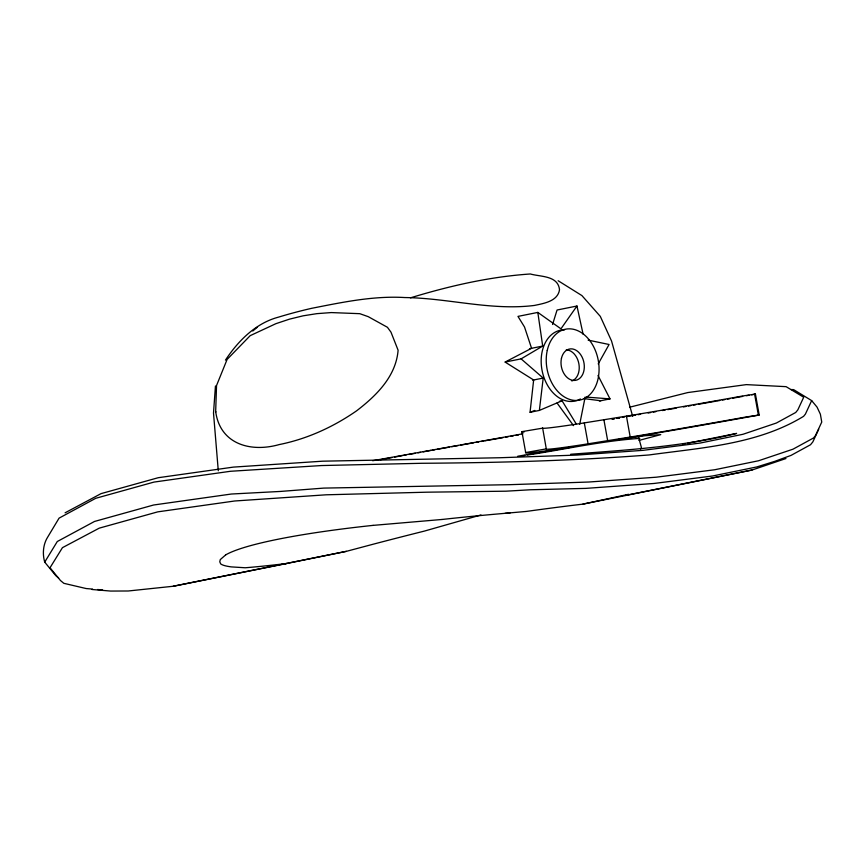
<?xml version="1.0" encoding="UTF-8"?>
<svg xmlns="http://www.w3.org/2000/svg" width="865" height="865" viewBox="0 0 865 865"><rect width="100%" height="100%" fill="white"/><g stroke="black" fill="none" stroke-linecap="round" stroke-linejoin="round"><path stroke-width="1.3" d="M215.677 411.578L216.531 385.552L227.117 359.418L250.201 335.652L275.913 323.672L289.559 319.131L303.107 315.822L316.893 313.649L331.284 312.579L359.786 313.681L368.241 316.666L387.423 327.284L390.969 332.138L398.105 350.228C395.975 376.459 376.383 395.619 356.704 410.745C333.36 426.986 307.151 438.966 279.2 444.578C250.828 452.611 220.132 444.426 215.677 411.578L215.731 412.129M215.45 386.006L213.504 413.059L218.283 470.765M530.104 412.281L539.371 410.421L543.198 378.07L521.098 358.867L505.214 362.046M517.724 456.244L573.571 446.762A215.969 4.141 -10.2 0 1 525.682 452.568L521.919 431.646L542.571 428.164A194.928 3.741 -10.2 0 0 578.826 423.774L633.796 414.94A194.928 3.741 -10.2 0 0 742.44 396.029L755.426 394.094L759.189 415.016A215.969 4.141 -10.2 0 1 615.696 439.993L644.966 435.733L660.763 434.63L638.997 440.404M542.615 427.916L546.334 449.097A194.928 3.741 -10.2 0 0 582.588 444.697L637.559 435.863A194.928 3.741 -10.2 0 0 746.214 416.952L759.189 415.016M579.68 424.401L585.162 397.013M790.978 389.553L793.638 389.628L811.662 400.614L805.402 414.097L803.607 416.314C757.394 444.599 701.374 447.702 649.064 454.958C573.463 460.764 497.667 462.753 421.839 463.283L321.445 465.554L230.468 471.284L153.927 482.097L95.723 498.305L59.069 518.146L47.791 536.938C43.088 544.323 42.309 553.773 44.71 562.12L55.857 575.733L58.647 578.058M818.744 429.202L812.862 441.864L810.527 444.74L791.043 455.39L774.705 461.369L756.788 466.938L712.695 475.977L654.016 483.47L585.875 488.379L530.537 489.763L506.057 491.19L427.018 492.185L326.159 494.802L234.729 500.986L157.776 511.853L99.248 528.147L62.442 547.664L50.019 567.754L60.464 580.512L63.826 583.313L86.165 588.546L92.479 589.076M552.562 324.483L557.06 310.016L576.966 306.026L583.096 334.171M598.212 363.906L609.079 344.497L588.135 340.107M640.619 449.097L641.376 447.335L638.467 436.966M576.966 306.026L560.942 328.819L537.825 312.416L517.973 316.395L524.514 327.002L531.575 348.292L505.084 362.067L533.651 379.984L530.05 412.291L534.84 410.432M44.71 562.12L57.285 541.522L94.512 521.454L153.646 504.998L231.398 494.023L280.411 491.439L323.802 488.098L510.145 484.67L588.816 482.021L656.308 477.199L714.717 469.749L758.583 460.753L793 449.184L813.543 437.971L815.479 435.571L821.75 422.066L820.377 414.194L817.047 407.112L811.662 400.614M225.451 360.121C238.08 340.972 255.672 323.175 278.422 317.163C289.407 313.811 300.512 310.859 311.714 308.308C342.335 302.285 373.475 295.668 404.809 297.549C448.135 298.068 491.082 310.892 534.408 305.442C543.696 303.442 557.752 301.388 559.514 289.743C558.109 275.448 540.56 276.908 530.332 273.978C489.547 276.746 449.454 285.958 410.421 297.852M252.785 331.003L257.51 327.078M225.646 554.93L220.283 559.59L219.775 561.796L220.662 563.85A218.445 17.992 -6.4 0 0 231.344 566.899L245.206 567.764A217.169 8.747 -9 0 0 286.683 563.515L346.389 551.34L374.318 543.912A218.445 9.634 -13.9 0 1 424.434 531.078L480.972 514.956M521.098 358.867L542.701 346.065L537.825 312.416M65.102 512.804L101.064 493.623L158.208 477.718L233.345 467.111L322.634 461.186L499.959 457.736L577.171 455.066L643.214 450.319L700.196 443.053L743.003 434.273L776.381 423.028L795.713 412.475L797.844 409.848L803.704 397.23L786.112 386.666L746.344 384.622L687.762 392.569L629.569 407.231M539.371 410.421L562.077 400.787L576.09 423.731M785.961 458.536L752.053 470.019L582.848 504.144A217.169 8.747 -9 0 0 526.136 511.453L493.515 514.34A218.445 17.992 -6.4 0 0 442.015 519.476M582.848 504.144L628.563 494.293M91.982 589.487L110.612 591.065L128.225 590.99L173.173 586.265L346.389 551.34M529.466 348.714L542.701 346.065M532.613 380.189L543.198 378.07M559.428 401.317L562.077 400.787M599.423 401.014L610.009 398.895L598.018 375.464M682.626 444.242L685.264 443.713M687.891 443.183L736.612 433.419C682.236 446.762 626.292 450.06 570.684 454.255M625.309 495.429L752.053 470.019M173.173 586.265L286.672 563.515M372.696 460.721L522.99 433.765M380.459 459.704L392.018 457.563M394.591 457.088L402.301 455.671M403.587 455.433L406.193 454.958M408.799 454.482L415.319 453.292M417.925 452.817L420.531 452.341M423.136 451.865L430.954 450.438M432.251 450.211L434.857 449.735M437.452 449.27L449.151 447.173M451.746 446.697L458.255 445.529M525.682 452.568L546.377 448.849M460.796 445.086L473.544 442.826M476.085 442.372L478.637 441.929M481.189 441.474L483.73 441.02M485.006 440.793L503.03 437.658M505.614 437.203L508.188 436.76M505.041 513.356L510.101 512.934M510.761 436.306L513.323 435.874M515.886 435.43L518.438 434.998M522.201 455.92L524.763 455.477M527.326 455.044C564.737 449.497 602.126 440.847 639.797 438.393M614.453 418.682L611.933 419.06A215.969 4.141 -10.2 0 0 614.485 418.638M616.972 418.303L619.491 417.925M442.015 519.476L373.107 525.379M586.47 397.111L610.009 398.895M97.54 589.508L102.589 589.941M583.972 398.592L600.667 400.765M558.152 280.736L581.907 295.581L600.299 316.363L611.555 341.037L632.65 416.216M557.06 403.025L573.549 425.645M754.55 393.845L758.313 414.768M626.444 416.151L630.207 437.085M603.921 419.839L607.684 440.761M584.318 422.931L588.092 443.853M225.603 554.93A219.764 27.28 -3.9 0 1 373.085 525.369M755.426 394.094A215.969 4.141 -10.2 0 1 751.609 394.786M749.068 395.251A215.969 4.141 -10.2 0 1 746.517 395.705M742.7 396.397A215.969 4.141 -10.2 0 1 732.504 398.224M729.963 398.679A215.969 4.141 -10.2 0 1 727.411 399.143M724.87 399.598A215.969 4.141 -10.2 0 1 722.329 400.041M719.788 400.495A215.969 4.141 -10.2 0 1 717.258 400.949M715.993 401.176A215.969 4.141 -10.2 0 1 698.369 404.29M695.871 404.723A215.969 4.141 -10.2 0 1 693.384 405.166M690.908 405.599A215.969 4.141 -10.2 0 1 688.432 406.031M685.956 406.464A215.969 4.141 -10.2 0 1 683.501 406.896M676.171 408.172A215.969 4.141 -10.2 0 1 667.715 409.632M665.066 410.086A215.969 4.141 -10.2 0 1 662.417 410.54M655.875 411.664A215.969 4.141 -10.2 0 1 653.28 412.108M650.707 412.551A215.969 4.141 -10.2 0 1 648.145 412.994M640.554 414.281A215.969 4.141 -10.2 0 1 638.067 414.703M635.591 415.114A215.969 4.141 -10.2 0 1 627.071 416.552M624.681 416.952A215.969 4.141 -10.2 0 1 622.324 417.341M619.686 417.784A215.969 4.141 -10.2 0 1 617.069 418.217M524.06 432.013A215.969 4.141 -10.2 0 1 521.919 431.646M580.393 398.96A36.146 25.95 78.7 0 1 542.42 372.112A36.146 25.95 78.7 0 1 564.575 329.868M566.251 349.871A15.948 11.45 78.7 0 1 578.89 363.851A15.948 11.45 78.7 0 1 571.851 380.989M547.253 350.433A36.146 25.95 78.7 0 0 579.053 400.225A36.146 25.95 78.7 0 0 591.66 343.297A36.146 25.95 78.7 0 0 547.253 350.433M561.45 358.38A15.948 11.45 78.7 0 0 575.485 380.351A15.948 11.45 78.7 0 0 581.042 355.234A15.948 11.45 78.7 0 0 561.45 358.38"/></g></svg>
